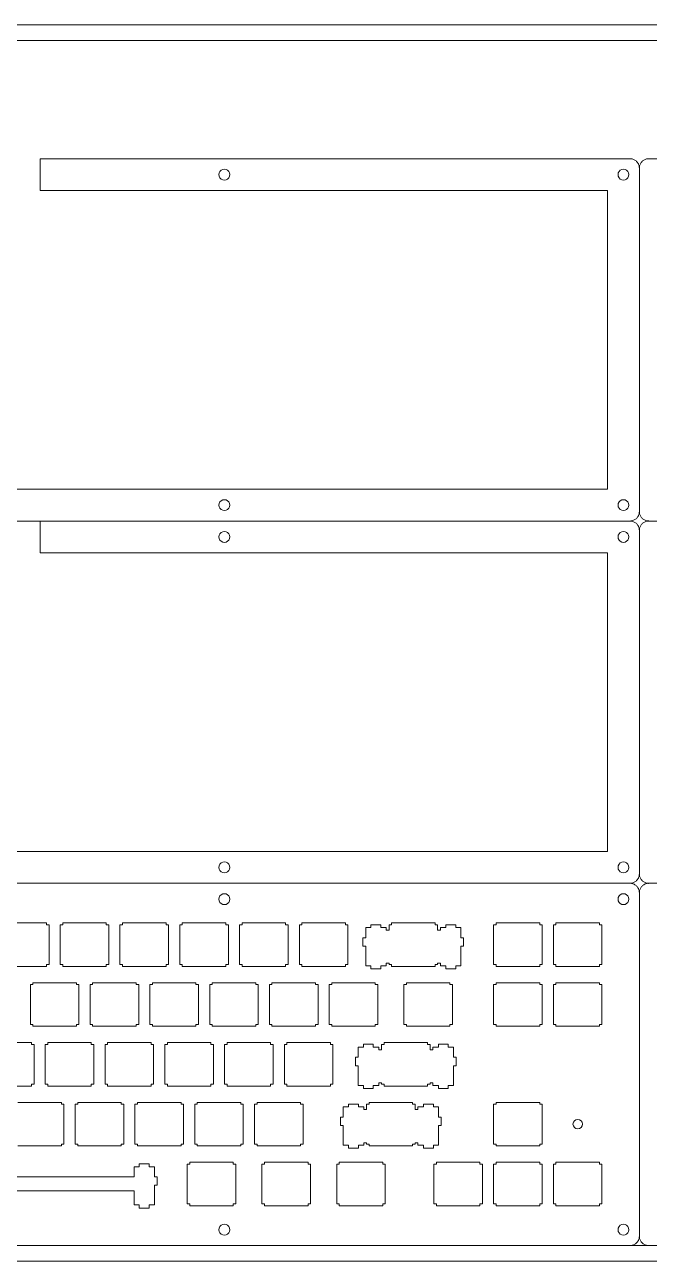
# Model space of a CAD drawing. Header units: millimetres. Extents: x -5 to 795, y -5 to 389.
# Drawn here: x 195.8 to 394.8, y -5 to 389 of the extents above; entities that cross this region are included whole.
import ezdxf

# ---------------------------------------------------------------- set-up
doc = ezdxf.new("R2010")
doc.units = ezdxf.units.MM
doc.header["$MEASUREMENT"] = 0
doc.layers.get('0').update_dxf_attribs({"color": 30, "lineweight": 0, "true_color": 0xf6921e})
doc.layers.add('Cutting lines', color=5, linetype='Continuous', lineweight=0, true_color=0x0000ff)

msp = doc.modelspace()

# ---------------------------------------------------------------- linework, layer by layer
at = {"lineweight": 0}
for points in [[(-5, -5), (795, -5), (795, 389), (-5, 389)], [(0, 0), (790, 0), (790, 384), (0, 384)]]:
    msp.add_lwpolyline(points, close=True, dxfattribs=at)
at = {"layer": 'Cutting lines'}
for p, q in [((388.66, 346.31), (200.77, 346.31)), ((200.77, 346.31), (200.77, 336.18)), ((258.4, 342.65), (258.88, 342.9)), ((258.88, 342.9), (259.42, 342.99)), ((259.42, 342.99), (259.96, 342.9)), ((259.96, 342.9), (260.44, 342.65)), ((385.58, 342.65), (386.06, 342.9)), ((386.06, 342.9), (386.6, 342.99)), ((386.6, 342.99), (387.14, 342.9)), ((387.14, 342.9), (387.62, 342.65)), ((388.9, 346.3), (388.66, 346.31)), ((389.13, 346.27), (388.9, 346.3)), ((389.36, 346.23), (389.13, 346.27)), ((389.59, 346.16), (389.36, 346.23)), ((389.81, 346.08), (389.59, 346.16)), ((390.02, 345.98), (389.81, 346.08)), ((390.23, 345.87), (390.02, 345.98)), ((390.42, 345.74), (390.23, 345.87)), ((390.61, 345.59), (390.42, 345.74)), ((390.78, 345.43), (390.61, 345.59)), ((390.94, 345.26), (390.78, 345.43)), ((391.09, 345.07), (390.94, 345.26)), ((391.22, 344.88), (391.09, 345.07)), ((391.34, 344.67), (391.22, 344.88)), ((391.43, 344.46), (391.34, 344.67)), ((391.51, 344.24), (391.43, 344.46)), ((391.58, 344.01), (391.51, 344.24)), ((391.63, 343.78), (391.58, 344.01)), ((391.65, 343.54), (391.63, 343.78)), ((391.66, 343.31), (391.65, 343.54)), ((391.66, 343.31), (391.67, 343.54)), ((391.66, 233.87), (391.66, 343.31)), ((391.67, 343.54), (391.7, 343.78)), ((391.7, 343.78), (391.74, 344.01)), ((391.74, 344.01), (391.81, 344.24)), ((391.81, 344.24), (391.89, 344.46)), ((391.89, 344.46), (391.99, 344.67)), ((391.99, 344.67), (392.1, 344.88)), ((392.1, 344.88), (392.24, 345.07)), ((392.24, 345.07), (392.38, 345.26)), ((392.38, 345.26), (392.54, 345.43)), ((392.54, 345.43), (392.71, 345.59)), ((392.71, 345.59), (392.9, 345.74)), ((392.9, 345.74), (393.1, 345.87)), ((393.1, 345.87), (393.3, 345.98)), ((393.3, 345.98), (393.51, 346.08)), ((393.51, 346.08), (393.73, 346.16)), ((393.73, 346.16), (393.96, 346.23)), ((393.96, 346.23), (394.19, 346.27)), ((394.19, 346.27), (394.43, 346.3)), ((394.43, 346.3), (394.66, 346.31)), ((394.66, 346.31), (780.33, 346.31)), ((257.68, 341.25), (257.77, 341.78)), ((257.77, 340.71), (257.68, 341.25)), ((257.77, 341.78), (258.02, 342.27)), ((258.02, 340.22), (257.77, 340.71)), ((258.02, 342.27), (258.4, 342.65)), ((258.4, 339.84), (258.02, 340.22)), ((258.88, 339.59), (258.4, 339.84)), ((259.42, 339.51), (258.88, 339.59)), ((259.96, 339.59), (259.42, 339.51)), ((260.44, 339.84), (259.96, 339.59)), ((260.44, 342.65), (260.83, 342.27)), ((260.83, 340.22), (260.44, 339.84)), ((260.83, 342.27), (261.07, 341.78)), ((261.07, 340.71), (260.83, 340.22)), ((261.07, 341.78), (261.16, 341.25)), ((261.16, 341.25), (261.07, 340.71)), ((384.86, 341.25), (384.95, 341.78)), ((384.95, 340.71), (384.86, 341.25)), ((384.95, 341.78), (385.19, 342.27)), ((385.19, 340.22), (384.95, 340.71)), ((385.19, 342.27), (385.58, 342.65)), ((385.58, 339.84), (385.19, 340.22)), ((386.06, 339.59), (385.58, 339.84)), ((386.6, 339.51), (386.06, 339.59)), ((387.14, 339.59), (386.6, 339.51)), ((387.62, 339.84), (387.14, 339.59)), ((387.62, 342.65), (388.01, 342.27)), ((388.01, 340.22), (387.62, 339.84)), ((388.01, 342.27), (388.25, 341.78)), ((388.25, 340.71), (388.01, 340.22)), ((388.25, 341.78), (388.34, 341.25)), ((388.34, 341.25), (388.25, 340.71)), ((200.77, 336.18), (381.54, 336.18)), ((381.54, 336.18), (381.54, 241)), ((381.54, 241), (10.12, 241)), ((257.68, 235.93), (257.77, 236.47)), ((257.77, 236.47), (258.02, 236.96)), ((258.02, 236.96), (258.4, 237.34)), ((258.4, 237.34), (258.88, 237.59)), ((258.88, 237.59), (259.42, 237.67)), ((259.42, 237.67), (259.96, 237.59)), ((259.96, 237.59), (260.44, 237.34)), ((260.44, 237.34), (260.83, 236.96)), ((260.83, 236.96), (261.07, 236.47)), ((261.07, 236.47), (261.16, 235.93)), ((384.86, 235.93), (384.95, 236.47)), ((384.95, 236.47), (385.19, 236.96)), ((385.19, 236.96), (385.58, 237.34)), ((385.58, 237.34), (386.06, 237.59)), ((386.06, 237.59), (386.6, 237.67)), ((386.6, 237.67), (387.14, 237.59)), ((387.14, 237.59), (387.62, 237.34)), ((387.62, 237.34), (388.01, 236.96)), ((388.01, 236.96), (388.25, 236.47)), ((388.25, 236.47), (388.34, 235.93)), ((257.77, 235.4), (257.68, 235.93)), ((258.02, 234.91), (257.77, 235.4)), ((258.4, 234.53), (258.02, 234.91)), ((258.88, 234.28), (258.4, 234.53)), ((259.42, 234.2), (258.88, 234.28)), ((259.96, 234.28), (259.42, 234.2)), ((260.44, 234.53), (259.96, 234.28)), ((260.83, 234.91), (260.44, 234.53)), ((261.07, 235.4), (260.83, 234.91)), ((261.16, 235.93), (261.07, 235.4)), ((384.95, 235.4), (384.86, 235.93)), ((385.19, 234.91), (384.95, 235.4)), ((385.58, 234.53), (385.19, 234.91)), ((386.06, 234.28), (385.58, 234.53)), ((386.6, 234.2), (386.06, 234.28)), ((387.14, 234.28), (386.6, 234.2)), ((387.62, 234.53), (387.14, 234.28)), ((388.01, 234.91), (387.62, 234.53)), ((388.25, 235.4), (388.01, 234.91)), ((388.34, 235.93), (388.25, 235.4)), ((391.22, 232.3), (391.34, 232.51)), ((391.34, 232.51), (391.43, 232.72)), ((391.43, 232.72), (391.51, 232.95)), ((391.51, 232.95), (391.58, 233.17)), ((391.58, 233.17), (391.63, 233.4)), ((391.63, 233.4), (391.65, 233.64)), ((391.65, 233.64), (391.66, 233.87)), ((391.67, 233.64), (391.66, 233.87)), ((391.7, 233.4), (391.67, 233.64)), ((391.74, 233.17), (391.7, 233.4)), ((391.81, 232.95), (391.74, 233.17)), ((391.89, 232.72), (391.81, 232.95)), ((391.99, 232.51), (391.89, 232.72)), ((392.1, 232.3), (391.99, 232.51)), ((3, 230.87), (388.66, 230.87)), ((200.77, 230.87), (200.77, 220.75)), ((388.66, 230.87), (388.9, 230.88)), ((388.9, 230.86), (388.66, 230.87)), ((388.9, 230.88), (389.13, 230.91)), ((389.13, 230.84), (388.9, 230.86)), ((389.13, 230.91), (389.36, 230.95)), ((389.36, 230.79), (389.13, 230.84)), ((389.36, 230.95), (389.59, 231.02)), ((389.59, 230.73), (389.36, 230.79)), ((389.59, 231.02), (389.81, 231.1)), ((389.81, 230.65), (389.59, 230.73)), ((389.81, 231.1), (390.02, 231.2)), ((390.02, 230.55), (389.81, 230.65)), ((390.02, 231.2), (390.23, 231.32)), ((390.23, 230.43), (390.02, 230.55)), ((390.23, 231.32), (390.42, 231.45)), ((390.42, 230.3), (390.23, 230.43)), ((390.42, 231.45), (390.61, 231.59)), ((390.61, 230.15), (390.42, 230.3)), ((390.61, 231.59), (390.78, 231.75)), ((390.78, 229.99), (390.61, 230.15)), ((390.78, 231.75), (390.94, 231.92)), ((390.94, 229.82), (390.78, 229.99)), ((390.94, 231.92), (391.09, 232.11)), ((391.09, 229.64), (390.94, 229.82)), ((391.09, 232.11), (391.22, 232.3)), ((391.22, 229.44), (391.09, 229.64)), ((391.34, 229.24), (391.22, 229.44)), ((391.43, 229.02), (391.34, 229.24)), ((391.51, 228.8), (391.43, 229.02)), ((391.58, 228.57), (391.51, 228.8)), ((391.63, 228.34), (391.58, 228.57)), ((391.7, 228.34), (391.74, 228.57)), ((391.74, 228.57), (391.81, 228.8)), ((391.81, 228.8), (391.89, 229.02)), ((391.89, 229.02), (391.99, 229.24)), ((391.99, 229.24), (392.1, 229.44)), ((392.24, 232.11), (392.1, 232.3)), ((392.1, 229.44), (392.24, 229.64)), ((392.38, 231.92), (392.24, 232.11)), ((392.24, 229.64), (392.38, 229.82)), ((392.54, 231.75), (392.38, 231.92)), ((392.38, 229.82), (392.54, 229.99)), ((392.71, 231.59), (392.54, 231.75)), ((392.54, 229.99), (392.71, 230.15)), ((392.9, 231.45), (392.71, 231.59)), ((392.71, 230.15), (392.9, 230.3)), ((393.1, 231.32), (392.9, 231.45)), ((392.9, 230.3), (393.1, 230.43)), ((393.3, 231.2), (393.1, 231.32)), ((393.1, 230.43), (393.3, 230.55)), ((393.51, 231.1), (393.3, 231.2)), ((393.3, 230.55), (393.51, 230.65)), ((393.73, 231.02), (393.51, 231.1)), ((393.51, 230.65), (393.73, 230.73)), ((393.96, 230.95), (393.73, 231.02)), ((393.73, 230.73), (393.96, 230.79)), ((394.19, 230.91), (393.96, 230.95)), ((393.96, 230.79), (394.19, 230.84)), ((394.43, 230.88), (394.19, 230.91)), ((394.19, 230.84), (394.43, 230.86)), ((394.66, 230.87), (394.43, 230.88)), ((394.43, 230.86), (394.66, 230.87)), ((394.66, 230.87), (780.33, 230.87)), ((257.68, 225.81), (257.77, 226.35)), ((257.77, 225.27), (257.68, 225.81)), ((257.77, 226.35), (258.02, 226.83)), ((258.02, 224.79), (257.77, 225.27)), ((258.02, 226.83), (258.4, 227.22)), ((258.4, 224.4), (258.02, 224.79)), ((258.4, 227.22), (258.88, 227.46)), ((258.88, 227.46), (259.42, 227.55)), ((259.42, 227.55), (259.96, 227.46)), ((259.96, 227.46), (260.44, 227.22)), ((260.44, 227.22), (260.83, 226.83)), ((260.83, 224.79), (260.44, 224.4)), ((260.83, 226.83), (261.07, 226.35)), ((261.07, 225.27), (260.83, 224.79)), ((261.07, 226.35), (261.16, 225.81)), ((261.16, 225.81), (261.07, 225.27)), ((384.86, 225.81), (384.95, 226.35)), ((384.95, 225.27), (384.86, 225.81)), ((384.95, 226.35), (385.19, 226.83)), ((385.19, 224.79), (384.95, 225.27)), ((385.19, 226.83), (385.58, 227.22)), ((385.58, 224.4), (385.19, 224.79)), ((385.58, 227.22), (386.06, 227.46)), ((386.06, 227.46), (386.6, 227.55)), ((386.6, 227.55), (387.14, 227.46)), ((387.14, 227.46), (387.62, 227.22)), ((387.62, 227.22), (388.01, 226.83)), ((388.01, 224.79), (387.62, 224.4)), ((388.01, 226.83), (388.25, 226.35)), ((388.25, 225.27), (388.01, 224.79)), ((388.25, 226.35), (388.34, 225.81)), ((388.34, 225.81), (388.25, 225.27)), ((391.65, 228.11), (391.63, 228.34)), ((391.66, 227.87), (391.65, 228.11)), ((391.66, 227.87), (391.67, 228.11)), ((391.66, 118.44), (391.66, 227.87)), ((391.67, 228.11), (391.7, 228.34)), ((200.77, 220.75), (381.54, 220.75)), ((258.88, 224.16), (258.4, 224.4)), ((259.42, 224.07), (258.88, 224.16)), ((259.96, 224.16), (259.42, 224.07)), ((260.44, 224.4), (259.96, 224.16)), ((381.54, 220.75), (381.54, 125.56)), ((386.06, 224.16), (385.58, 224.4)), ((386.6, 224.07), (386.06, 224.16)), ((387.14, 224.16), (386.6, 224.07)), ((387.62, 224.4), (387.14, 224.16)), ((381.54, 125.56), (10.12, 125.56)), ((258.4, 121.91), (258.88, 122.15)), ((258.88, 122.15), (259.42, 122.24)), ((259.42, 122.24), (259.96, 122.15)), ((259.96, 122.15), (260.44, 121.91)), ((385.58, 121.91), (386.06, 122.15)), ((386.06, 122.15), (386.6, 122.24)), ((386.6, 122.24), (387.14, 122.15)), ((387.14, 122.15), (387.62, 121.91)), ((257.68, 120.5), (257.77, 121.04)), ((257.77, 119.96), (257.68, 120.5)), ((257.77, 121.04), (258.02, 121.52)), ((258.02, 119.48), (257.77, 119.96)), ((258.02, 121.52), (258.4, 121.91)), ((258.4, 119.09), (258.02, 119.48)), ((258.88, 118.85), (258.4, 119.09)), ((259.42, 118.76), (258.88, 118.85)), ((259.96, 118.85), (259.42, 118.76)), ((260.44, 119.09), (259.96, 118.85)), ((260.44, 121.91), (260.83, 121.52)), ((260.83, 119.48), (260.44, 119.09)), ((260.83, 121.52), (261.07, 121.04)), ((261.07, 119.96), (260.83, 119.48)), ((261.07, 121.04), (261.16, 120.5)), ((261.16, 120.5), (261.07, 119.96)), ((384.86, 120.5), (384.95, 121.04)), ((384.95, 119.96), (384.86, 120.5)), ((384.95, 121.04), (385.19, 121.52)), ((385.19, 119.48), (384.95, 119.96)), ((385.19, 121.52), (385.58, 121.91)), ((385.58, 119.09), (385.19, 119.48)), ((386.06, 118.85), (385.58, 119.09)), ((386.6, 118.76), (386.06, 118.85)), ((387.14, 118.85), (386.6, 118.76)), ((387.62, 119.09), (387.14, 118.85)), ((387.62, 121.91), (388.01, 121.52)), ((388.01, 119.48), (387.62, 119.09)), ((388.01, 121.52), (388.25, 121.04)), ((388.25, 119.96), (388.01, 119.48)), ((388.25, 121.04), (388.34, 120.5)), ((388.34, 120.5), (388.25, 119.96)), ((391.63, 117.97), (391.65, 118.2)), ((391.65, 118.2), (391.66, 118.44)), ((391.67, 118.2), (391.66, 118.44)), ((391.7, 117.97), (391.67, 118.2)), ((3, 115.44), (388.66, 115.44)), ((388.66, 115.44), (388.9, 115.43)), ((388.66, 115.44), (388.9, 115.44)), ((388.9, 115.44), (389.13, 115.47)), ((388.9, 115.43), (389.13, 115.4)), ((389.13, 115.47), (389.36, 115.52)), ((389.13, 115.4), (389.36, 115.36)), ((389.36, 115.52), (389.59, 115.58)), ((389.36, 115.36), (389.59, 115.29)), ((389.59, 115.58), (389.81, 115.66)), ((389.59, 115.29), (389.81, 115.21)), ((389.81, 115.66), (390.02, 115.76)), ((389.81, 115.21), (390.02, 115.11)), ((390.02, 115.76), (390.23, 115.88)), ((390.02, 115.11), (390.23, 114.99)), ((390.23, 115.88), (390.42, 116.01)), ((390.23, 114.99), (390.42, 114.86)), ((390.42, 116.01), (390.61, 116.16)), ((390.42, 114.86), (390.61, 114.72)), ((390.61, 116.16), (390.78, 116.31)), ((390.61, 114.72), (390.78, 114.56)), ((390.78, 116.31), (390.94, 116.49)), ((390.78, 114.56), (390.94, 114.39)), ((390.94, 116.49), (391.09, 116.67)), ((390.94, 114.39), (391.09, 114.2)), ((391.09, 116.67), (391.22, 116.87)), ((391.22, 116.87), (391.34, 117.07)), ((391.34, 117.07), (391.43, 117.29)), ((391.43, 117.29), (391.51, 117.51)), ((391.51, 117.51), (391.58, 117.73)), ((391.58, 117.73), (391.63, 117.97)), ((391.74, 117.73), (391.7, 117.97)), ((391.81, 117.51), (391.74, 117.73)), ((391.89, 117.29), (391.81, 117.51)), ((391.99, 117.07), (391.89, 117.29)), ((392.1, 116.87), (391.99, 117.07)), ((392.24, 116.67), (392.1, 116.87)), ((392.38, 116.49), (392.24, 116.67)), ((392.24, 114.2), (392.38, 114.39)), ((392.54, 116.31), (392.38, 116.49)), ((392.38, 114.39), (392.54, 114.56)), ((392.71, 116.16), (392.54, 116.31)), ((392.54, 114.56), (392.71, 114.72)), ((392.9, 116.01), (392.71, 116.16)), ((392.71, 114.72), (392.9, 114.86)), ((393.1, 115.88), (392.9, 116.01)), ((392.9, 114.86), (393.1, 114.99)), ((393.3, 115.76), (393.1, 115.88)), ((393.1, 114.99), (393.3, 115.11)), ((393.51, 115.66), (393.3, 115.76)), ((393.3, 115.11), (393.51, 115.21)), ((393.73, 115.58), (393.51, 115.66)), ((393.51, 115.21), (393.73, 115.29)), ((393.96, 115.52), (393.73, 115.58)), ((393.73, 115.29), (393.96, 115.36)), ((394.19, 115.47), (393.96, 115.52)), ((393.96, 115.36), (394.19, 115.4)), ((394.43, 115.44), (394.19, 115.47)), ((394.19, 115.4), (394.43, 115.43)), ((394.66, 115.44), (394.43, 115.44)), ((394.43, 115.43), (394.66, 115.44)), ((780.33, 115.44), (394.66, 115.44)), ((257.68, 110.38), (257.77, 110.91)), ((257.77, 109.84), (257.68, 110.38)), ((257.77, 110.91), (258.02, 111.4)), ((258.02, 111.4), (258.4, 111.78)), ((258.4, 111.78), (258.88, 112.03)), ((258.88, 112.03), (259.42, 112.11)), ((259.42, 112.11), (259.96, 112.03)), ((259.96, 112.03), (260.44, 111.78)), ((260.44, 111.78), (260.83, 111.4)), ((260.83, 111.4), (261.07, 110.91)), ((261.07, 110.91), (261.16, 110.38)), ((261.16, 110.38), (261.07, 109.84)), ((384.86, 110.38), (384.95, 110.91)), ((384.95, 109.84), (384.86, 110.38)), ((384.95, 110.91), (385.19, 111.4)), ((385.19, 111.4), (385.58, 111.78)), ((385.58, 111.78), (386.06, 112.03)), ((386.06, 112.03), (386.6, 112.11)), ((386.6, 112.11), (387.14, 112.03)), ((387.14, 112.03), (387.62, 111.78)), ((387.62, 111.78), (388.01, 111.4)), ((388.01, 111.4), (388.25, 110.91)), ((388.25, 110.91), (388.34, 110.38)), ((388.34, 110.38), (388.25, 109.84)), ((391.09, 114.2), (391.22, 114.01)), ((391.22, 114.01), (391.34, 113.8)), ((391.34, 113.8), (391.43, 113.58)), ((391.43, 113.58), (391.51, 113.36)), ((391.51, 113.36), (391.58, 113.14)), ((391.58, 113.14), (391.63, 112.91)), ((391.63, 112.91), (391.65, 112.67)), ((391.65, 112.67), (391.66, 112.44)), ((391.66, 112.44), (391.67, 112.67)), ((391.66, 3), (391.66, 112.44)), ((391.67, 112.67), (391.7, 112.91)), ((391.7, 112.91), (391.74, 113.14)), ((391.74, 113.14), (391.81, 113.36)), ((391.81, 113.36), (391.89, 113.58)), ((391.89, 113.58), (391.99, 113.8)), ((391.99, 113.8), (392.1, 114.01)), ((392.1, 114.01), (392.24, 114.2)), ((258.02, 109.35), (257.77, 109.84)), ((258.4, 108.97), (258.02, 109.35)), ((258.88, 108.72), (258.4, 108.97)), ((259.42, 108.64), (258.88, 108.72)), ((259.96, 108.72), (259.42, 108.64)), ((260.44, 108.97), (259.96, 108.72)), ((260.83, 109.35), (260.44, 108.97)), ((261.07, 109.84), (260.83, 109.35)), ((385.19, 109.35), (384.95, 109.84)), ((385.58, 108.97), (385.19, 109.35)), ((386.06, 108.72), (385.58, 108.97)), ((386.6, 108.64), (386.06, 108.72)), ((387.14, 108.72), (386.6, 108.64)), ((387.62, 108.97), (387.14, 108.72)), ((388.01, 109.35), (387.62, 108.97)), ((388.25, 109.84), (388.01, 109.35)), ((188.86, 102.79), (202.74, 102.79)), ((202.74, 102.79), (202.74, 102.19)), ((207.91, 102.19), (207.91, 102.79)), ((207.91, 102.79), (221.79, 102.79)), ((221.79, 102.79), (221.79, 102.19)), ((226.96, 102.19), (226.96, 102.79)), ((226.96, 102.79), (240.84, 102.79)), ((240.84, 102.79), (240.84, 102.19)), ((246.01, 102.19), (246.01, 102.79)), ((246.01, 102.79), (259.89, 102.79)), ((259.89, 102.79), (259.89, 102.19)), ((265.06, 102.19), (265.06, 102.79)), ((265.06, 102.79), (278.94, 102.79)), ((278.94, 102.79), (278.94, 102.19)), ((284.11, 102.19), (284.11, 102.79)), ((284.11, 102.79), (297.99, 102.79)), ((297.99, 102.79), (297.99, 102.19)), ((312.69, 102.19), (312.69, 102.79)), ((312.69, 102.79), (326.56, 102.79)), ((326.56, 102.79), (326.56, 102.19)), ((346.03, 102.19), (346.03, 102.79)), ((346.03, 102.79), (359.9, 102.79)), ((359.9, 102.79), (359.9, 102.19)), ((365.08, 102.19), (365.08, 102.79)), ((365.08, 102.79), (378.95, 102.79)), ((378.95, 102.79), (378.95, 102.19)), ((202.74, 102.19), (203.54, 102.19)), ((203.54, 102.19), (203.54, 89.51)), ((207.11, 89.51), (207.11, 102.19)), ((207.11, 102.19), (207.91, 102.19)), ((221.79, 102.19), (222.59, 102.19)), ((222.59, 102.19), (222.59, 89.51)), ((226.16, 89.51), (226.16, 102.19)), ((226.16, 102.19), (226.96, 102.19)), ((240.84, 102.19), (241.64, 102.19)), ((241.64, 102.19), (241.64, 89.51)), ((245.21, 89.51), (245.21, 102.19)), ((245.21, 102.19), (246.01, 102.19)), ((259.89, 102.19), (260.69, 102.19)), ((260.69, 102.19), (260.69, 89.51)), ((264.26, 89.51), (264.26, 102.19)), ((264.26, 102.19), (265.06, 102.19)), ((278.94, 102.19), (279.74, 102.19)), ((279.74, 102.19), (279.74, 89.51)), ((283.31, 89.51), (283.31, 102.19)), ((283.31, 102.19), (284.11, 102.19)), ((297.99, 102.19), (298.79, 102.19)), ((298.79, 102.19), (298.79, 89.51)), ((304.46, 98.09), (304.46, 101.32)), ((304.46, 101.32), (306.09, 101.32)), ((306.09, 101.32), (306.09, 102.24)), ((306.09, 102.24), (309.26, 102.24)), ((309.26, 102.24), (309.26, 101.32)), ((309.26, 101.32), (310.99, 101.32)), ((310.99, 101.32), (310.99, 100.52)), ((310.99, 100.52), (311.89, 100.52)), ((311.89, 100.52), (311.89, 102.19)), ((311.89, 102.19), (312.69, 102.19)), ((326.56, 102.19), (327.36, 102.19)), ((327.36, 102.19), (327.36, 100.52)), ((327.36, 100.52), (328.26, 100.52)), ((328.26, 100.52), (328.26, 101.32)), ((328.26, 101.32), (329.99, 101.32)), ((329.99, 101.32), (329.99, 102.24)), ((329.99, 102.24), (333.16, 102.24)), ((333.16, 102.24), (333.16, 101.32)), ((333.16, 101.32), (334.79, 101.32)), ((334.79, 101.32), (334.79, 98.09)), ((345.22, 89.51), (345.22, 102.19)), ((345.22, 102.19), (346.03, 102.19)), ((359.9, 102.19), (360.7, 102.19)), ((360.7, 102.19), (360.7, 89.51)), ((364.28, 89.51), (364.28, 102.19)), ((364.28, 102.19), (365.08, 102.19)), ((378.95, 102.19), (379.75, 102.19)), ((379.75, 102.19), (379.75, 89.51)), ((303.59, 95.41), (303.59, 98.09)), ((303.59, 98.09), (304.46, 98.09)), ((304.46, 95.41), (303.59, 95.41)), ((304.46, 89.14), (304.46, 95.41)), ((334.79, 98.09), (335.66, 98.09)), ((334.79, 95.41), (334.79, 89.14)), ((335.66, 95.41), (334.79, 95.41)), ((335.66, 98.09), (335.66, 95.41)), ((202.74, 88.91), (188.86, 88.91)), ((202.74, 89.51), (202.74, 88.91)), ((203.54, 89.51), (202.74, 89.51)), ((207.91, 89.51), (207.11, 89.51)), ((207.91, 88.91), (207.91, 89.51)), ((221.79, 88.91), (207.91, 88.91)), ((221.79, 89.51), (221.79, 88.91)), ((222.59, 89.51), (221.79, 89.51)), ((226.96, 89.51), (226.16, 89.51)), ((226.96, 88.91), (226.96, 89.51)), ((240.84, 88.91), (226.96, 88.91)), ((240.84, 89.51), (240.84, 88.91)), ((241.64, 89.51), (240.84, 89.51)), ((246.01, 89.51), (245.21, 89.51)), ((246.01, 88.91), (246.01, 89.51)), ((259.89, 88.91), (246.01, 88.91)), ((259.89, 89.51), (259.89, 88.91)), ((260.69, 89.51), (259.89, 89.51)), ((265.06, 89.51), (264.26, 89.51)), ((265.06, 88.91), (265.06, 89.51)), ((278.94, 88.91), (265.06, 88.91)), ((278.94, 89.51), (278.94, 88.91)), ((279.74, 89.51), (278.94, 89.51)), ((284.11, 89.51), (283.31, 89.51)), ((284.11, 88.91), (284.11, 89.51)), ((297.99, 88.91), (284.11, 88.91)), ((297.99, 89.51), (297.99, 88.91)), ((298.79, 89.51), (297.99, 89.51)), ((306.09, 89.14), (304.46, 89.14)), ((306.09, 88.16), (306.09, 89.14)), ((309.26, 88.16), (306.09, 88.16)), ((310.99, 89.14), (309.26, 89.14)), ((309.26, 89.14), (309.26, 88.16)), ((311.89, 89.94), (310.99, 89.94)), ((310.99, 89.94), (310.99, 89.14)), ((311.89, 89.51), (311.89, 89.94)), ((312.69, 89.51), (311.89, 89.51)), ((312.69, 88.91), (312.69, 89.51)), ((326.56, 88.91), (312.69, 88.91)), ((327.36, 89.51), (326.56, 89.51)), ((326.56, 89.51), (326.56, 88.91)), ((328.26, 89.94), (327.36, 89.94)), ((327.36, 89.94), (327.36, 89.51)), ((328.26, 89.14), (328.26, 89.94)), ((329.99, 89.14), (328.26, 89.14)), ((329.99, 88.16), (329.99, 89.14)), ((333.16, 88.16), (329.99, 88.16)), ((334.79, 89.14), (333.16, 89.14)), ((333.16, 89.14), (333.16, 88.16)), ((346.03, 89.51), (345.22, 89.51)), ((346.03, 88.91), (346.03, 89.51)), ((359.9, 88.91), (346.03, 88.91)), ((359.9, 89.51), (359.9, 88.91)), ((360.7, 89.51), (359.9, 89.51)), ((365.08, 89.51), (364.28, 89.51)), ((365.08, 88.91), (365.08, 89.51)), ((378.95, 88.91), (365.08, 88.91)), ((378.95, 89.51), (378.95, 88.91)), ((379.75, 89.51), (378.95, 89.51)), ((197.59, 70.46), (197.59, 83.14)), ((197.59, 83.14), (198.39, 83.14)), ((198.39, 83.14), (198.39, 83.74)), ((198.39, 83.74), (212.26, 83.74)), ((212.26, 83.74), (212.26, 83.14)), ((212.26, 83.14), (213.06, 83.14)), ((213.06, 83.14), (213.06, 70.46)), ((216.64, 70.46), (216.64, 83.14)), ((216.64, 83.14), (217.44, 83.14)), ((217.44, 83.14), (217.44, 83.74)), ((217.44, 83.74), (231.31, 83.74)), ((231.31, 83.74), (231.31, 83.14)), ((231.31, 83.14), (232.11, 83.14)), ((232.11, 83.14), (232.11, 70.46)), ((235.69, 70.46), (235.69, 83.14)), ((235.69, 83.14), (236.49, 83.14)), ((236.49, 83.14), (236.49, 83.74)), ((236.49, 83.74), (250.36, 83.74)), ((250.36, 83.74), (250.36, 83.14)), ((250.36, 83.14), (251.16, 83.14)), ((251.16, 83.14), (251.16, 70.46)), ((254.74, 70.46), (254.74, 83.14)), ((254.74, 83.14), (255.54, 83.14)), ((255.54, 83.14), (255.54, 83.74)), ((255.54, 83.74), (269.41, 83.74)), ((269.41, 83.74), (269.41, 83.14)), ((269.41, 83.14), (270.21, 83.14)), ((270.21, 83.14), (270.21, 70.46)), ((273.79, 70.46), (273.79, 83.14)), ((273.79, 83.14), (274.59, 83.14)), ((274.59, 83.14), (274.59, 83.74)), ((274.59, 83.74), (288.46, 83.74)), ((288.46, 83.74), (288.46, 83.14)), ((288.46, 83.14), (289.26, 83.14)), ((289.26, 83.14), (289.26, 70.46)), ((292.84, 70.46), (292.84, 83.14)), ((292.84, 83.14), (293.64, 83.14)), ((293.64, 83.14), (293.64, 83.74)), ((293.64, 83.74), (307.51, 83.74)), ((307.51, 83.74), (307.51, 83.14)), ((307.51, 83.14), (308.31, 83.14)), ((308.31, 83.14), (308.31, 70.46)), ((316.65, 70.46), (316.65, 83.14)), ((316.65, 83.14), (317.45, 83.14)), ((317.45, 83.14), (317.45, 83.74)), ((317.45, 83.74), (331.32, 83.74)), ((331.32, 83.74), (331.32, 83.14)), ((331.32, 83.14), (332.13, 83.14)), ((332.13, 83.14), (332.13, 70.46)), ((345.22, 70.46), (345.22, 83.14)), ((345.22, 83.14), (346.03, 83.14)), ((346.03, 83.14), (346.03, 83.74)), ((346.03, 83.74), (359.9, 83.74)), ((359.9, 83.74), (359.9, 83.14)), ((359.9, 83.14), (360.7, 83.14)), ((360.7, 83.14), (360.7, 70.46)), ((364.28, 70.46), (364.28, 83.14)), ((364.28, 83.14), (365.08, 83.14)), ((365.08, 83.14), (365.08, 83.74)), ((365.08, 83.74), (378.95, 83.74)), ((378.95, 83.74), (378.95, 83.14)), ((378.95, 83.14), (379.75, 83.14)), ((379.75, 83.14), (379.75, 70.46)), ((198.39, 70.46), (197.59, 70.46)), ((198.39, 69.86), (198.39, 70.46)), ((212.26, 69.86), (198.39, 69.86)), ((212.26, 70.46), (212.26, 69.86)), ((213.06, 70.46), (212.26, 70.46)), ((217.44, 70.46), (216.64, 70.46)), ((217.44, 69.86), (217.44, 70.46)), ((231.31, 69.86), (217.44, 69.86)), ((231.31, 70.46), (231.31, 69.86)), ((232.11, 70.46), (231.31, 70.46)), ((236.49, 70.46), (235.69, 70.46)), ((236.49, 69.86), (236.49, 70.46)), ((250.36, 69.86), (236.49, 69.86)), ((250.36, 70.46), (250.36, 69.86)), ((251.16, 70.46), (250.36, 70.46)), ((255.54, 70.46), (254.74, 70.46)), ((255.54, 69.86), (255.54, 70.46)), ((269.41, 69.86), (255.54, 69.86)), ((269.41, 70.46), (269.41, 69.86)), ((270.21, 70.46), (269.41, 70.46)), ((274.59, 70.46), (273.79, 70.46)), ((274.59, 69.86), (274.59, 70.46)), ((288.46, 69.86), (274.59, 69.86)), ((288.46, 70.46), (288.46, 69.86)), ((289.26, 70.46), (288.46, 70.46)), ((293.64, 70.46), (292.84, 70.46)), ((293.64, 69.86), (293.64, 70.46)), ((307.51, 69.86), (293.64, 69.86)), ((307.51, 70.46), (307.51, 69.86)), ((308.31, 70.46), (307.51, 70.46)), ((317.45, 70.46), (316.65, 70.46)), ((317.45, 69.86), (317.45, 70.46)), ((331.32, 69.86), (317.45, 69.86)), ((331.32, 70.46), (331.32, 69.86)), ((332.13, 70.46), (331.32, 70.46)), ((346.03, 70.46), (345.22, 70.46)), ((346.03, 69.86), (346.03, 70.46)), ((359.9, 69.86), (346.03, 69.86)), ((359.9, 70.46), (359.9, 69.86)), ((360.7, 70.46), (359.9, 70.46)), ((365.08, 70.46), (364.28, 70.46)), ((365.08, 69.86), (365.08, 70.46)), ((378.95, 69.86), (365.08, 69.86)), ((378.95, 70.46), (378.95, 69.86)), ((379.75, 70.46), (378.95, 70.46)), ((184.1, 64.69), (197.97, 64.69)), ((197.97, 64.69), (197.97, 64.09)), ((197.97, 64.09), (198.78, 64.09)), ((198.78, 64.09), (198.78, 51.41)), ((202.35, 51.41), (202.35, 64.09)), ((202.35, 64.09), (203.15, 64.09)), ((203.15, 64.09), (203.15, 64.69)), ((203.15, 64.69), (217.02, 64.69)), ((217.02, 64.69), (217.02, 64.09)), ((217.02, 64.09), (217.83, 64.09)), ((217.83, 64.09), (217.83, 51.41)), ((221.4, 51.41), (221.4, 64.09)), ((221.4, 64.09), (222.2, 64.09)), ((222.2, 64.09), (222.2, 64.69)), ((222.2, 64.69), (236.07, 64.69)), ((236.07, 64.69), (236.07, 64.09)), ((236.07, 64.09), (236.88, 64.09)), ((236.88, 64.09), (236.88, 51.41)), ((240.45, 51.41), (240.45, 64.09)), ((240.45, 64.09), (241.25, 64.09)), ((241.25, 64.09), (241.25, 64.69)), ((241.25, 64.69), (255.12, 64.69)), ((255.12, 64.69), (255.12, 64.09)), ((255.12, 64.09), (255.93, 64.09)), ((255.93, 64.09), (255.93, 51.41)), ((259.5, 51.41), (259.5, 64.09)), ((259.5, 64.09), (260.3, 64.09)), ((260.3, 64.09), (260.3, 64.69)), ((260.3, 64.69), (274.17, 64.69)), ((274.17, 64.69), (274.17, 64.09)), ((274.17, 64.09), (274.98, 64.09)), ((274.98, 64.09), (274.98, 51.41)), ((278.55, 51.41), (278.55, 64.09)), ((278.55, 64.09), (279.35, 64.09)), ((279.35, 64.09), (279.35, 64.69)), ((279.35, 64.69), (293.22, 64.69)), ((293.22, 64.69), (293.22, 64.09)), ((293.22, 64.09), (294.03, 64.09)), ((294.03, 64.09), (294.03, 51.41)), ((302.08, 59.99), (302.08, 63.22)), ((302.08, 63.22), (303.71, 63.22)), ((303.71, 63.22), (303.71, 64.14)), ((303.71, 64.14), (306.88, 64.14)), ((306.88, 64.14), (306.88, 63.22)), ((306.88, 63.22), (308.61, 63.22)), ((308.61, 63.22), (308.61, 62.42)), ((309.51, 62.42), (309.51, 64.09)), ((309.51, 64.09), (310.31, 64.09)), ((310.31, 64.09), (310.31, 64.69)), ((310.31, 64.69), (324.18, 64.69)), ((324.18, 64.69), (324.18, 64.09)), ((324.18, 64.09), (324.98, 64.09)), ((324.98, 64.09), (324.98, 62.42)), ((325.88, 62.42), (325.88, 63.22)), ((325.88, 63.22), (327.61, 63.22)), ((327.61, 63.22), (327.61, 64.14)), ((327.61, 64.14), (330.78, 64.14)), ((330.78, 64.14), (330.78, 63.22)), ((330.78, 63.22), (332.41, 63.22)), ((332.41, 63.22), (332.41, 59.99)), ((301.21, 57.31), (301.21, 59.99)), ((301.21, 59.99), (302.08, 59.99)), ((308.61, 62.42), (309.51, 62.42)), ((324.98, 62.42), (325.88, 62.42)), ((332.41, 59.99), (333.28, 59.99)), ((333.28, 59.99), (333.28, 57.31)), ((302.08, 57.31), (301.21, 57.31)), ((302.08, 51.04), (302.08, 57.31)), ((332.41, 57.31), (332.41, 51.04)), ((333.28, 57.31), (332.41, 57.31)), ((197.97, 51.41), (197.97, 50.81)), ((198.78, 51.41), (197.97, 51.41)), ((203.15, 51.41), (202.35, 51.41)), ((203.15, 50.81), (203.15, 51.41)), ((217.02, 51.41), (217.02, 50.81)), ((217.83, 51.41), (217.02, 51.41)), ((222.2, 51.41), (221.4, 51.41)), ((222.2, 50.81), (222.2, 51.41)), ((236.07, 51.41), (236.07, 50.81)), ((236.88, 51.41), (236.07, 51.41)), ((241.25, 51.41), (240.45, 51.41)), ((241.25, 50.81), (241.25, 51.41)), ((255.12, 51.41), (255.12, 50.81)), ((255.93, 51.41), (255.12, 51.41)), ((260.3, 51.41), (259.5, 51.41)), ((260.3, 50.81), (260.3, 51.41)), ((274.17, 51.41), (274.17, 50.81)), ((274.98, 51.41), (274.17, 51.41)), ((279.35, 51.41), (278.55, 51.41)), ((279.35, 50.81), (279.35, 51.41)), ((293.22, 51.41), (293.22, 50.81)), ((294.03, 51.41), (293.22, 51.41)), ((309.51, 51.84), (308.61, 51.84)), ((308.61, 51.84), (308.61, 51.04)), ((309.51, 51.41), (309.51, 51.84)), ((310.31, 51.41), (309.51, 51.41)), ((310.31, 50.81), (310.31, 51.41)), ((324.98, 51.41), (324.18, 51.41)), ((324.18, 51.41), (324.18, 50.81)), ((325.88, 51.84), (324.98, 51.84)), ((324.98, 51.84), (324.98, 51.41)), ((325.88, 51.04), (325.88, 51.84)), ((197.97, 50.81), (184.1, 50.81)), ((217.02, 50.81), (203.15, 50.81)), ((236.07, 50.81), (222.2, 50.81)), ((255.12, 50.81), (241.25, 50.81)), ((274.17, 50.81), (260.3, 50.81)), ((293.22, 50.81), (279.35, 50.81)), ((303.71, 51.04), (302.08, 51.04)), ((303.71, 50.06), (303.71, 51.04)), ((306.88, 50.06), (303.71, 50.06)), ((308.61, 51.04), (306.88, 51.04)), ((306.88, 51.04), (306.88, 50.06)), ((324.18, 50.81), (310.31, 50.81)), ((327.61, 51.04), (325.88, 51.04)), ((327.61, 50.06), (327.61, 51.04)), ((330.78, 50.06), (327.61, 50.06)), ((332.41, 51.04), (330.78, 51.04)), ((330.78, 51.04), (330.78, 50.06)), ((193.63, 45.64), (207.5, 45.64)), ((207.5, 45.64), (207.5, 45.04)), ((207.5, 45.04), (208.3, 45.04)), ((208.3, 45.04), (208.3, 32.36)), ((211.87, 32.36), (211.87, 45.04)), ((211.87, 45.04), (212.68, 45.04)), ((212.68, 45.04), (212.68, 45.64)), ((212.68, 45.64), (226.55, 45.64)), ((226.55, 45.64), (226.55, 45.04)), ((226.55, 45.04), (227.35, 45.04)), ((227.35, 45.04), (227.35, 32.36)), ((230.92, 32.36), (230.92, 45.04)), ((230.92, 45.04), (231.73, 45.04)), ((231.73, 45.04), (231.73, 45.64)), ((231.73, 45.64), (245.6, 45.64)), ((245.6, 45.64), (245.6, 45.04)), ((245.6, 45.04), (246.4, 45.04)), ((246.4, 45.04), (246.4, 32.36)), ((249.97, 32.36), (249.97, 45.04)), ((249.97, 45.04), (250.78, 45.04)), ((250.78, 45.04), (250.78, 45.64)), ((250.78, 45.64), (264.65, 45.64)), ((264.65, 45.64), (264.65, 45.04)), ((264.65, 45.04), (265.45, 45.04)), ((265.45, 45.04), (265.45, 32.36)), ((269.02, 32.36), (269.02, 45.04)), ((269.02, 45.04), (269.83, 45.04)), ((269.83, 45.04), (269.83, 45.64)), ((269.83, 45.64), (283.7, 45.64)), ((283.7, 45.64), (283.7, 45.04)), ((283.7, 45.04), (284.5, 45.04)), ((284.5, 45.04), (284.5, 32.36)), ((297.32, 40.94), (297.32, 44.17)), ((297.32, 44.17), (298.94, 44.17)), ((298.94, 44.17), (298.94, 45.09)), ((298.94, 45.09), (302.12, 45.09)), ((302.12, 45.09), (302.12, 44.17)), ((302.12, 44.17), (303.84, 44.17)), ((303.84, 44.17), (303.84, 43.37)), ((303.84, 43.37), (304.74, 43.37)), ((304.74, 43.37), (304.74, 45.04)), ((304.74, 45.04), (305.54, 45.04)), ((305.54, 45.04), (305.54, 45.64)), ((305.54, 45.64), (319.42, 45.64)), ((319.42, 45.64), (319.42, 45.04)), ((319.42, 45.04), (320.22, 45.04)), ((320.22, 45.04), (320.22, 43.37)), ((320.22, 43.37), (321.12, 43.37)), ((321.12, 43.37), (321.12, 44.17)), ((321.12, 44.17), (322.84, 44.17)), ((322.84, 44.17), (322.84, 45.09)), ((322.84, 45.09), (326.02, 45.09)), ((326.02, 45.09), (326.02, 44.17)), ((326.02, 44.17), (327.64, 44.17)), ((327.64, 44.17), (327.64, 40.94)), ((345.22, 32.36), (345.22, 45.04)), ((345.22, 45.04), (346.03, 45.04)), ((346.03, 45.04), (346.03, 45.64)), ((346.03, 45.64), (359.9, 45.64)), ((359.9, 45.64), (359.9, 45.04)), ((359.9, 45.04), (360.7, 45.04)), ((360.7, 45.04), (360.7, 32.36)), ((296.44, 38.26), (296.44, 40.94)), ((296.44, 40.94), (297.32, 40.94)), ((327.64, 40.94), (328.52, 40.94)), ((328.52, 40.94), (328.52, 38.26)), ((297.32, 38.26), (296.44, 38.26)), ((297.32, 31.99), (297.32, 38.26)), ((327.64, 38.26), (327.64, 31.99)), ((328.52, 38.26), (327.64, 38.26)), ((207.5, 31.76), (193.63, 31.76)), ((207.5, 32.36), (207.5, 31.76)), ((208.3, 32.36), (207.5, 32.36)), ((212.68, 32.36), (211.87, 32.36)), ((212.68, 31.76), (212.68, 32.36)), ((226.55, 31.76), (212.68, 31.76)), ((226.55, 32.36), (226.55, 31.76)), ((227.35, 32.36), (226.55, 32.36)), ((231.73, 32.36), (230.92, 32.36)), ((231.73, 31.76), (231.73, 32.36)), ((245.6, 31.76), (231.73, 31.76)), ((245.6, 32.36), (245.6, 31.76)), ((246.4, 32.36), (245.6, 32.36)), ((250.78, 32.36), (249.97, 32.36)), ((250.78, 31.76), (250.78, 32.36)), ((264.65, 31.76), (250.78, 31.76)), ((264.65, 32.36), (264.65, 31.76)), ((265.45, 32.36), (264.65, 32.36)), ((269.83, 32.36), (269.02, 32.36)), ((269.83, 31.76), (269.83, 32.36)), ((283.7, 31.76), (269.83, 31.76)), ((283.7, 32.36), (283.7, 31.76)), ((284.5, 32.36), (283.7, 32.36)), ((298.94, 31.99), (297.32, 31.99)), ((298.94, 31.01), (298.94, 31.99)), ((303.84, 31.99), (302.12, 31.99)), ((302.12, 31.99), (302.12, 31.01)), ((304.74, 32.79), (303.84, 32.79)), ((303.84, 32.79), (303.84, 31.99)), ((304.74, 32.36), (304.74, 32.79)), ((305.54, 32.36), (304.74, 32.36)), ((305.54, 31.76), (305.54, 32.36)), ((319.42, 31.76), (305.54, 31.76)), ((320.22, 32.36), (319.42, 32.36)), ((319.42, 32.36), (319.42, 31.76)), ((321.12, 32.79), (320.22, 32.79)), ((320.22, 32.79), (320.22, 32.36)), ((321.12, 31.99), (321.12, 32.79)), ((322.84, 31.99), (321.12, 31.99)), ((322.84, 31.01), (322.84, 31.99)), ((327.64, 31.99), (326.02, 31.99)), ((326.02, 31.99), (326.02, 31.01)), ((346.03, 32.36), (345.22, 32.36)), ((346.03, 31.76), (346.03, 32.36)), ((359.9, 31.76), (346.03, 31.76)), ((359.9, 32.36), (359.9, 31.76)), ((360.7, 32.36), (359.9, 32.36)), ((302.12, 31.01), (298.94, 31.01)), ((326.02, 31.01), (322.84, 31.01)), ((230.63, 21.89), (230.63, 25.12)), ((230.63, 25.12), (232.31, 25.12)), ((232.31, 25.12), (232.31, 26.04)), ((232.31, 26.04), (235.48, 26.04)), ((235.48, 26.04), (235.48, 25.12)), ((235.48, 25.12), (237.16, 25.12)), ((237.16, 25.12), (237.16, 21.89)), ((247.59, 13.31), (247.59, 25.99)), ((247.59, 25.99), (248.39, 25.99)), ((248.39, 25.99), (248.39, 26.59)), ((248.39, 26.59), (262.27, 26.59)), ((262.27, 26.59), (262.27, 25.99)), ((262.27, 25.99), (263.07, 25.99)), ((263.07, 25.99), (263.07, 13.31)), ((271.41, 13.31), (271.41, 25.99)), ((271.41, 25.99), (272.21, 25.99)), ((272.21, 25.99), (272.21, 26.59)), ((272.21, 26.59), (286.08, 26.59)), ((286.08, 26.59), (286.08, 25.99)), ((286.08, 25.99), (286.88, 25.99)), ((286.88, 25.99), (286.88, 13.31)), ((295.22, 13.31), (295.22, 25.99)), ((295.22, 25.99), (296.02, 25.99)), ((296.02, 25.99), (296.02, 26.59)), ((296.02, 26.59), (309.89, 26.59)), ((309.89, 26.59), (309.89, 25.99)), ((309.89, 25.99), (310.69, 25.99)), ((310.69, 25.99), (310.69, 13.31)), ((326.17, 13.31), (326.17, 25.99)), ((326.17, 25.99), (326.98, 25.99)), ((326.98, 25.99), (326.98, 26.59)), ((326.98, 26.59), (340.85, 26.59)), ((340.85, 26.59), (340.85, 25.99)), ((340.85, 25.99), (341.65, 25.99)), ((341.65, 25.99), (341.65, 13.31)), ((345.22, 13.31), (345.22, 25.99)), ((345.22, 25.99), (346.03, 25.99)), ((346.03, 25.99), (346.03, 26.59)), ((346.03, 26.59), (359.9, 26.59)), ((359.9, 26.59), (359.9, 25.99)), ((359.9, 25.99), (360.7, 25.99)), ((360.7, 25.99), (360.7, 13.31)), ((364.28, 13.31), (364.28, 25.99)), ((364.28, 25.99), (365.08, 25.99)), ((365.08, 25.99), (365.08, 26.59)), ((365.08, 26.59), (378.95, 26.59)), ((378.95, 26.59), (378.95, 25.99)), ((378.95, 25.99), (379.75, 25.99)), ((379.75, 25.99), (379.75, 13.31)), ((191.63, 21.89), (230.63, 21.89)), ((237.16, 21.89), (238.03, 21.89)), ((238.03, 21.89), (238.03, 19.21)), ((230.63, 17.41), (191.63, 17.41)), ((230.63, 12.94), (230.63, 17.41)), ((237.16, 19.21), (237.16, 12.94)), ((238.03, 19.21), (237.16, 19.21)), ((232.31, 12.94), (230.63, 12.94)), ((232.31, 11.96), (232.31, 12.94)), ((235.48, 11.96), (232.31, 11.96)), ((237.16, 12.94), (235.48, 12.94)), ((235.48, 12.94), (235.48, 11.96)), ((248.39, 13.31), (247.59, 13.31)), ((248.39, 12.71), (248.39, 13.31)), ((262.27, 12.71), (248.39, 12.71)), ((262.27, 13.31), (262.27, 12.71)), ((263.07, 13.31), (262.27, 13.31)), ((272.21, 13.31), (271.41, 13.31)), ((272.21, 12.71), (272.21, 13.31)), ((286.08, 12.71), (272.21, 12.71)), ((286.08, 13.31), (286.08, 12.71)), ((286.88, 13.31), (286.08, 13.31)), ((296.02, 13.31), (295.22, 13.31)), ((296.02, 12.71), (296.02, 13.31)), ((309.89, 12.71), (296.02, 12.71)), ((309.89, 13.31), (309.89, 12.71)), ((310.69, 13.31), (309.89, 13.31)), ((326.98, 13.31), (326.17, 13.31)), ((326.98, 12.71), (326.98, 13.31)), ((340.85, 12.71), (326.98, 12.71)), ((340.85, 13.31), (340.85, 12.71)), ((341.65, 13.31), (340.85, 13.31)), ((346.03, 13.31), (345.22, 13.31)), ((346.03, 12.71), (346.03, 13.31)), ((359.9, 12.71), (346.03, 12.71)), ((359.9, 13.31), (359.9, 12.71)), ((360.7, 13.31), (359.9, 13.31)), ((365.08, 13.31), (364.28, 13.31)), ((365.08, 12.71), (365.08, 13.31)), ((378.95, 12.71), (365.08, 12.71)), ((378.95, 13.31), (378.95, 12.71)), ((379.75, 13.31), (378.95, 13.31)), ((257.68, 5.06), (257.77, 5.6)), ((257.77, 4.53), (257.68, 5.06)), ((257.77, 5.6), (258.02, 6.08)), ((258.02, 4.04), (257.77, 4.53)), ((258.02, 6.08), (258.4, 6.47)), ((258.4, 3.66), (258.02, 4.04)), ((258.4, 6.47), (258.88, 6.72)), ((258.88, 6.72), (259.42, 6.8)), ((259.42, 6.8), (259.96, 6.72)), ((259.96, 6.72), (260.44, 6.47)), ((260.44, 6.47), (260.83, 6.08)), ((260.83, 4.04), (260.44, 3.66)), ((260.83, 6.08), (261.07, 5.6)), ((261.07, 4.53), (260.83, 4.04)), ((261.07, 5.6), (261.16, 5.06)), ((261.16, 5.06), (261.07, 4.53)), ((384.86, 5.06), (384.95, 5.6)), ((384.95, 4.53), (384.86, 5.06)), ((384.95, 5.6), (385.19, 6.08)), ((385.19, 4.04), (384.95, 4.53)), ((385.19, 6.08), (385.58, 6.47)), ((385.58, 3.66), (385.19, 4.04)), ((385.58, 6.47), (386.06, 6.72)), ((386.06, 6.72), (386.6, 6.8)), ((386.6, 6.8), (387.14, 6.72)), ((387.14, 6.72), (387.62, 6.47)), ((387.62, 6.47), (388.01, 6.08)), ((388.01, 4.04), (387.62, 3.66)), ((388.01, 6.08), (388.25, 5.6)), ((388.25, 4.53), (388.01, 4.04)), ((388.25, 5.6), (388.34, 5.06)), ((388.34, 5.06), (388.25, 4.53)), ((388.66, 0), (3, 0)), ((258.88, 3.41), (258.4, 3.66)), ((259.42, 3.33), (258.88, 3.41)), ((259.96, 3.41), (259.42, 3.33)), ((260.44, 3.66), (259.96, 3.41)), ((386.06, 3.41), (385.58, 3.66)), ((386.6, 3.33), (386.06, 3.41)), ((387.14, 3.41), (386.6, 3.33)), ((387.62, 3.66), (387.14, 3.41)), ((388.9, 0.01), (388.66, 0)), ((389.13, 0.04), (388.9, 0.01)), ((389.36, 0.08), (389.13, 0.04)), ((389.59, 0.15), (389.36, 0.08)), ((389.81, 0.23), (389.59, 0.15)), ((390.02, 0.33), (389.81, 0.23)), ((390.23, 0.44), (390.02, 0.33)), ((390.42, 0.57), (390.23, 0.44)), ((390.61, 0.72), (390.42, 0.57)), ((390.78, 0.88), (390.61, 0.72)), ((390.94, 1.05), (390.78, 0.88)), ((391.09, 1.24), (390.94, 1.05)), ((391.22, 1.43), (391.09, 1.24)), ((391.34, 1.64), (391.22, 1.43)), ((391.43, 1.85), (391.34, 1.64)), ((391.51, 2.07), (391.43, 1.85)), ((391.58, 2.3), (391.51, 2.07)), ((391.63, 2.53), (391.58, 2.3)), ((391.65, 2.77), (391.63, 2.53)), ((391.66, 3), (391.65, 2.77)), ((391.67, 2.77), (391.66, 3)), ((391.7, 2.53), (391.67, 2.77)), ((391.74, 2.3), (391.7, 2.53)), ((391.81, 2.07), (391.74, 2.3)), ((391.89, 1.85), (391.81, 2.07)), ((391.99, 1.64), (391.89, 1.85)), ((392.1, 1.43), (391.99, 1.64)), ((392.24, 1.24), (392.1, 1.43)), ((392.38, 1.05), (392.24, 1.24)), ((392.54, 0.88), (392.38, 1.05)), ((392.71, 0.72), (392.54, 0.88)), ((392.9, 0.57), (392.71, 0.72)), ((393.1, 0.44), (392.9, 0.57)), ((393.3, 0.33), (393.1, 0.44)), ((393.51, 0.23), (393.3, 0.33)), ((393.73, 0.15), (393.51, 0.23)), ((393.96, 0.08), (393.73, 0.15)), ((394.19, 0.04), (393.96, 0.08)), ((394.43, 0.01), (394.19, 0.04)), ((394.66, 0), (394.43, 0.01)), ((780.33, 0), (394.66, 0))]:
    msp.add_line(p, q, dxfattribs=at)
msp.add_circle((372.01, 38.7), 1.5, dxfattribs=at)
for p in [(394.66, 230.87), (394.66, 115.44)]:
    msp.add_point(p, dxfattribs=at)

doc.saveas('drawing.dxf')
